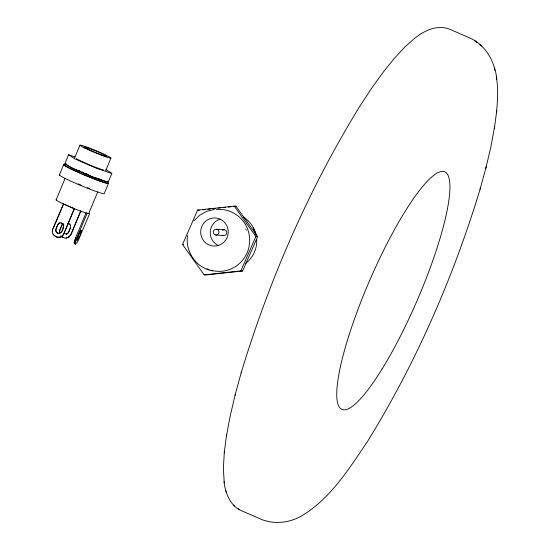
<?xml version="1.0" encoding="UTF-8"?>
<svg xmlns="http://www.w3.org/2000/svg" width="550" height="550" viewBox="0 0 550 550"><rect width="100%" height="100%" fill="white"/><g stroke="black" fill="none" stroke-linecap="round" stroke-linejoin="round"><path stroke-width="0.82" d="M187.564 235.455C184.91 251.611 196.467 268.324 212.768 270.882M224.352 451.743L223.355 468.456L224.262 482.838M496.471 112.757C497.599 100.781 498.465 88.474 496.279 76.56M74.167 242.859L75.563 237.944L86.006 212.974L89.609 213.689L77.825 241.436L75.556 244.138L74.484 243.671L74.167 242.859L75.24 243.32L75.556 244.138M75.24 243.32L76.636 238.411L87.079 213.441M81.483 230.993C80.114 229.371 77.55 237.861 76.959 239.759C78.231 241.663 81.042 232.279 81.483 230.993L80.41 230.532M226.449 435.978L230.154 416.089L235.256 394.522M485.822 168.204L490.957 146.637L494.656 126.356M224.214 452.822L226.579 434.981M494.361 128.686L496.794 110.241M63.525 226.806C62.872 229.501 61.373 234.795 57.489 233.207C53.714 231.33 56.959 226.669 58.039 224.194C59.489 219.931 68.303 227.535 60.974 222.819M58.768 233.475C53.013 232.444 57.557 224.187 59.689 222.929M63.271 203.933L74.463 208.704L64.02 233.667C61.311 241.044 49.445 235.943 52.828 228.903L63.518 203.961L53.405 228.147M59.744 232.732C58.699 229.955 61.854 226.208 62.542 223.355M59.867 230.986L59.936 229.591M77.784 239.841L76.711 239.374L80.341 230.89L81.414 231.351M241.175 372.866L241.354 372.199C269.548 279.235 308.763 189.324 359.645 106.501L371.938 87.801L383.343 72.002L394.13 58.63L404.896 46.97L414.968 38.053C424.456 30.491 437.422 24.42 449.577 29.184L469.48 37.812C485.925 44.894 495.027 62.191 496.842 79.331M224.022 481.649C225.314 493.185 230.154 505.828 241.581 510.792L261.484 519.42C274.086 524.439 288.468 522.926 300.355 516.649C330.055 499.462 348.803 469.116 367.524 441.457L368.493 439.883C416.487 361.763 453.475 276.946 480.067 189.262L480.494 187.708M235.042 395.292L241.354 372.199M480.067 189.262L486.317 166.396M63.25 224.469C63.979 227.356 62.253 233.331 58.513 233.447M68.331 232.732L67.409 233.833L66.151 234.121L68.331 232.732L70.675 226.717L70.359 225.163L69.314 223.974L69.733 224.304M68.867 232.004L70.634 227.494M59.352 174.976L63.614 164.787M105.999 169.641L111.836 173.477L108.185 182.194L93.06 177.093L71.445 167.729L64.962 163.467L68.612 154.743L74.986 156.894M56.086 199.904L65.148 178.262M74.662 157.816L79.929 145.221M60.507 228.834L62.789 223.376M57.97 237.353C60.466 237.497 62.796 235.909 63.773 233.647L74.216 208.677M80.912 210.966L71.129 234.362L69.224 236.844L66.117 238.006L68.977 236.823L70.881 234.334L80.664 210.946M105.683 170.644L110.949 158.056M97.811 191.778L88.756 213.421A17.71 1.114 22.7 0 1 70.854 207.212A17.71 1.114 22.7 0 1 56.499 199.76M108.508 183.322L104.246 193.518A24.351 1.526 22.7 0 1 79.901 185.109A24.351 1.526 22.7 0 1 59.847 174.749M182.552 244.468L197.594 210.1L234.259 206.133L236.005 206.25L257.627 236.637L242.577 270.999L205.913 274.972L204.167 274.856L182.552 244.468L183.714 244.544M204.167 274.856L240.831 270.889L255.881 236.528L234.259 206.133M193.985 220.798L199.746 215.222L206.718 211.351L214.438 209.461M74.484 243.671L75.054 243.375M202.751 209.846L205.308 209.571M207.866 209.296L210.423 209.014M212.981 208.739L215.538 208.464M218.096 208.189L220.653 207.907M223.211 207.632L225.768 207.357M228.326 207.075L230.89 206.8M233.447 206.525L236.005 206.25M66.399 234.142L63.965 233.337M66.364 238.026C65.897 239.559 56.114 233.131 63.064 237.566M197.594 210.1L199.341 210.217M216.576 229.261A2.894 2.839 -86.3 0 1 218.329 233.936A2.894 2.839 -86.3 0 1 213.476 233.159A2.894 2.839 -86.3 0 1 216.576 229.261L224.428 229.769M255.881 236.528L257.627 236.637M215.676 234.981L223.534 235.489M240.831 270.889L242.577 270.999M70.084 224.702L70.359 225.163M63.552 225.493L63.573 226.029M52.828 228.903L52.353 230.959M52.986 234.039L55.626 236.521M55.956 236.878L58.218 237.373M67.836 223.486L69.568 224.001M111.836 173.477L96.704 168.369L75.096 159.005L68.612 154.743M64.962 163.467L66.557 164.003M80.431 230.237L81.51 230.704M80.231 231.303L81.311 231.763M80.094 231.749L81.166 232.217M77.639 237.703L78.712 238.171M77.406 238.184L78.485 238.652M77.172 238.631L78.244 239.092M75.563 237.944L76.636 238.411M76.938 239.03L78.011 239.498M76.498 239.649L77.571 240.116M74.834 239.869L75.914 240.329M74.559 240.762L75.632 241.23M74.353 241.574L75.426 242.041M74.216 242.282L75.295 242.742M74.188 243.292L75.267 243.753M474.678 40.714L477.036 42.543M479.449 44.371L481.793 46.186M238.336 508.764L239.353 509.547M233.564 505.106L234.575 505.883M256.224 234.871L253.633 227.961L253.192 227.934L255.784 234.843M245.946 229.137L246.208 230.264M63.697 224.991L63.8 225.521M494.361 67.43L494.945 70.283M225.981 490.978L226.229 492.202M103.572 170.046A15.496 0.976 22.7 0 1 89.471 164.849A15.496 0.976 22.7 0 1 76.409 158.627M88.062 174.501A15.496 0.976 22.7 0 1 85.821 173.573M83.593 172.624A15.496 0.976 22.7 0 1 82.142 171.992M79.812 170.947A15.496 0.976 22.7 0 1 78.279 170.239M107.498 182.923A23.244 1.458 22.7 0 1 84.006 174.769A23.244 1.458 22.7 0 1 65.161 165M101.874 179.802A18.776 1.176 22.7 0 1 96.511 178.014M87.175 174.357A18.776 1.176 22.7 0 1 85.669 173.731M84.157 173.092A18.776 1.176 22.7 0 1 82.672 172.453M79.798 171.188A18.776 1.176 22.7 0 1 78.437 170.576M100.801 180.861A18.776 1.176 22.7 0 1 98.732 180.201M96.731 179.499A18.776 1.176 22.7 0 1 95.246 178.963M89.671 176.804A18.776 1.176 22.7 0 1 88.172 176.199M108.013 181.699A23.244 1.458 22.7 0 1 84.514 173.553A23.244 1.458 22.7 0 1 65.677 163.776M107.477 182.469A24.351 1.526 22.7 0 1 85.14 175.326A24.351 1.526 22.7 0 1 65.278 164.773M89.726 188.602A17.71 1.114 22.7 0 1 87.381 187.701M81.661 185.391A17.71 1.114 22.7 0 1 78.121 183.886M216.184 209.571A30.992 30.381 -86.3 0 1 249.624 242.371A30.992 30.381 -86.3 0 1 212.183 270.524M209.117 269.603A30.992 30.381 -86.3 0 1 206.91 268.709M243.292 217.133A27.672 27.122 -86.3 0 1 252.354 225.919L255.406 232.423A27.672 27.122 -86.3 0 1 256.039 234.747M256.699 239.525A27.672 27.122 -86.3 0 1 245.692 263.299M218.659 245.609A14.059 13.777 -86.3 0 1 220.117 219.147M222.317 230.292A2.894 2.839 -86.3 0 1 226.806 232.327A2.894 2.839 -86.3 0 1 222.826 235.276M382.044 369.078A129.491 25.767 -66.6 0 0 447.081 173.662A129.491 25.767 -66.6 0 0 350.914 329.333A129.491 25.767 -66.6 0 0 382.044 369.078M87.636 149.002A12.396 0.777 22.7 0 0 106.59 156.468A12.396 0.777 22.7 0 0 92.098 149.435A12.396 0.777 22.7 0 0 87.636 149.002M84.858 148.067A16.816 1.059 22.7 0 0 110.564 158.187A16.816 1.059 22.7 0 0 90.901 148.651A16.816 1.059 22.7 0 0 84.858 148.067M225.363 240.584A14.059 13.777 -86.3 0 0 216.322 218.075A14.059 13.777 -86.3 0 0 201.712 237.366A14.059 13.777 -86.3 0 0 225.363 240.584"/></g></svg>
